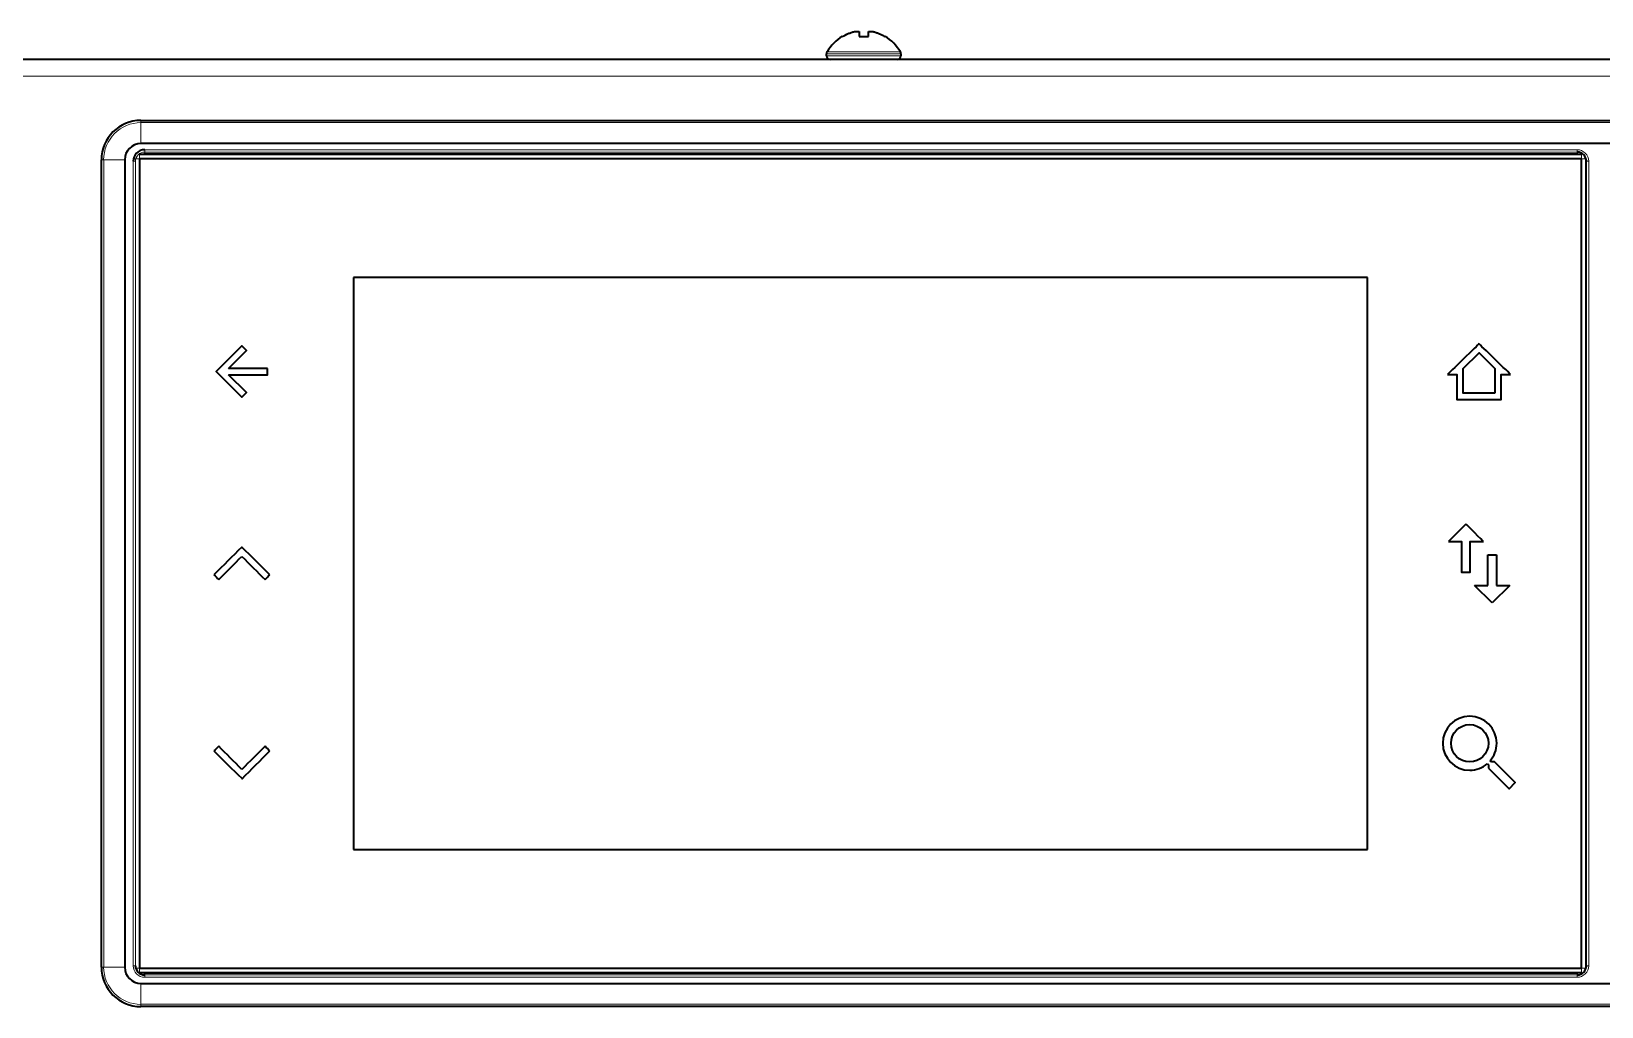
# Model space of a CAD drawing. Header units: millimetres. Extents: x -1803 to 2559, y -1143 to 2136.
# Drawn here: x 912.6 to 1081.4, y 853 to 957.8 of the extents above; entities that cross this region are included whole.
import ezdxf

# ---------------------------------------------------------------- set-up
doc = ezdxf.new("R2010")
doc.units = ezdxf.units.MM

msp = doc.modelspace()

# ---------------------------------------------------------------- linework, layer by layer
at = {"linetype": 'Continuous', "lineweight": 35}
for p, q in [((999.75, 957.28), (999.75, 957.25)), ((1004.35, 957.25), (1004.35, 957.28)), ((1375.23, 954.8), (628.87, 954.8)), ((998.05, 955.2), (998.05, 955.4)), ((1006.05, 955.4), (1006.05, 955.2)), ((924.35, 948.25), (1104.15, 948.25)), ((1104.15, 945.75), (924.35, 945.75)), ((920.1, 857.2), (920.1, 944)), ((922.6, 944), (922.6, 857.2)), ((924.2, 944.6), (1079.2, 944.6)), ((1079.2, 944.1), (924.2, 944.1)), ((924.2, 944.1), (924.2, 857.1)), ((1079.2, 857.1), (1079.2, 944.1)), ((1079.7, 944.1), (1079.7, 857.1)), ((1056.2, 931.35), (947.2, 931.35)), ((947.2, 931.35), (947.2, 869.85)), ((1056.2, 869.85), (1056.2, 931.35)), ((1069.14, 901.54), (1070.08, 901.54)), ((1069.14, 898.25), (1069.14, 901.54)), ((1070.08, 901.54), (1070.08, 898.25)), ((1067.73, 898.25), (1069.14, 898.25)), ((1069.61, 896.37), (1067.73, 898.25)), ((1071.5, 898.25), (1069.61, 896.37)), ((1070.08, 898.25), (1071.5, 898.25)), ((947.2, 869.85), (1056.2, 869.85)), ((924.2, 857.1), (1079.2, 857.1)), ((1079.2, 856.6), (924.2, 856.6)), ((924.35, 855.45), (1087.75, 855.45)), ((1104.15, 852.95), (924.35, 852.95))]:
    msp.add_line(p, q, dxfattribs=at)
at = {"linetype": 'Continuous', "lineweight": 13}
for p, q in [((998.11, 955.6), (1006, 955.6)), ((998.05, 955.4), (1006.05, 955.4)), ((998.05, 955.2), (1006.05, 955.2)), ((628.85, 953), (1375.25, 953)), ((924.35, 948.25), (924.35, 948.01)), ((1104.15, 948.01), (924.35, 948.01)), ((924.35, 948.01), (924.35, 945.75)), ((920.1, 944), (920.35, 944)), ((920.35, 944), (922.6, 944)), ((920.35, 944), (920.35, 857.2)), ((923.76, 943.85), (923.51, 943.85)), ((923.51, 857.35), (923.51, 943.85)), ((923.7, 944.1), (924.2, 944.1)), ((923.76, 943.85), (923.76, 857.35)), ((924.2, 944.6), (924.2, 944.1)), ((924.75, 945.09), (1078.75, 945.09)), ((924.75, 944.84), (924.75, 945.09)), ((924.75, 944.84), (924.75, 944.68)), ((1078.75, 944.84), (924.75, 944.84)), ((924.75, 944.68), (1078.75, 944.68)), ((924.75, 944.6), (924.75, 944.68)), ((1078.75, 944.84), (1078.75, 945.09)), ((1078.75, 944.68), (1078.75, 944.84)), ((1078.75, 944.6), (1078.75, 944.68)), ((1079.2, 944.6), (1079.2, 944.1)), ((1079.7, 944.1), (1079.2, 944.1)), ((1079.74, 943.85), (1079.7, 943.85)), ((1079.99, 943.85), (1079.74, 943.85)), ((1079.74, 857.35), (1079.74, 943.85)), ((1079.99, 943.85), (1079.99, 857.35)), ((920.1, 857.2), (920.35, 857.2)), ((920.35, 857.2), (922.6, 857.2)), ((923.76, 857.35), (923.51, 857.35)), ((924.2, 857.1), (923.7, 857.1)), ((924.2, 857.1), (924.2, 856.6)), ((924.75, 856.53), (924.75, 856.6)), ((1078.75, 856.53), (924.75, 856.53)), ((924.75, 856.53), (924.75, 856.36)), ((924.75, 856.36), (1078.75, 856.36)), ((924.75, 856.11), (924.75, 856.36)), ((1078.75, 856.11), (924.75, 856.11)), ((1078.75, 856.53), (1078.75, 856.6)), ((1078.75, 856.36), (1078.75, 856.53)), ((1078.75, 856.11), (1078.75, 856.36)), ((1079.2, 857.1), (1079.2, 856.6)), ((1079.2, 857.1), (1079.7, 857.1)), ((1079.7, 857.35), (1079.74, 857.35)), ((1079.99, 857.35), (1079.74, 857.35)), ((924.35, 853.2), (924.35, 855.45)), ((924.35, 853.2), (924.35, 852.95)), ((924.35, 853.2), (1104.15, 853.2))]:
    msp.add_line(p, q, dxfattribs=at)
at = {"linetype": 'Continuous', "lineweight": 35}
for centre, radius, start, end in [((1002.25, 953.18), 4.8, 121.3727, 149.6988), ((1001.85, 953.18), 4.8, 30.3012, 58.6273), ((998.45, 955.4), 0.4, 149.6988, 180), ((1005.65, 955.4), 0.4, 0, 30.3012), ((998.45, 955.2), 0.4, 180, 270), ((1005.65, 955.2), 0.4, 270, 0), ((924.35, 944), 4.25, 90, 180), ((924.35, 944), 1.75, 90, 180), ((924.75, 943.85), 1.24, 90, 180), ((1078.75, 943.85), 0.992, 0, 90), ((924.35, 857.2), 4.25, 180, 270), ((924.35, 857.2), 1.75, 180, 270), ((924.75, 857.35), 0.992, 180, 270), ((1078.75, 857.35), 0.992, 270, 0)]:
    msp.add_arc(centre, radius, start, end, dxfattribs=at)
at = {"linetype": 'Continuous', "lineweight": 13}
for centre, radius, start, end in [((924.35, 944), 4.01, 90, 180), ((924.75, 943.85), 0.992, 90, 180), ((924.75, 943.85), 0.825, 90, 114.5883), ((1078.75, 943.85), 1.24, 0, 90), ((1078.75, 943.85), 0.825, 65.4117, 90), ((924.35, 857.2), 4.01, 180, 270), ((924.75, 857.35), 1.24, 180, 270), ((924.75, 857.35), 0.825, 245.4117, 270), ((1078.75, 857.35), 1.24, 270, 0), ((1078.75, 857.35), 0.825, 270, 294.5883)]:
    msp.add_arc(centre, radius, start, end, dxfattribs=at)
at = {"linetype": 'Continuous', "lineweight": 35}
for points, knots in [([(999.75, 957.25), (999.96, 957.37), (1000.17, 957.48), (1000.49, 957.62), (1000.6, 957.66), (1000.82, 957.74), (1000.94, 957.77), (1001.05, 957.8)], [0, 0, 0, 0, 0.5, 0.5, 0.75, 0.75, 1, 1, 1, 1]), ([(1002.55, 957.25), (1002.55, 957.37), (1002.55, 957.48), (1002.55, 957.62), (1002.55, 957.66), (1002.55, 957.74), (1002.55, 957.77), (1002.55, 957.8)], [0, 0, 0, 0, 0.5, 0.5, 0.75, 0.75, 1, 1, 1, 1]), ([(933.77, 921.58), (933.77, 921.58), (935.69, 923.5), (935.69, 923.5), (935.69, 923.5), (935.2, 923.99), (935.2, 923.99), (935.2, 923.99), (932.45, 921.24), (932.45, 921.24), (932.45, 921.24), (935.2, 918.49), (935.2, 918.49), (935.2, 918.49), (935.69, 918.97), (935.69, 918.97), (935.69, 918.97), (933.77, 920.89), (933.77, 920.89)], [0, 0, 0, 0, 0.186407, 0.186407, 0.186407, 0.233559, 0.233559, 0.233559, 0.500164, 0.500164, 0.500164, 0.766769, 0.766769, 0.766769, 0.813753, 0.813753, 0.813753, 1, 1, 1, 1]), ([(1066.51, 921.55), (1066.51, 921.55), (1068.2, 923.25), (1068.2, 923.25), (1068.2, 923.25), (1069.9, 921.55), (1069.9, 921.55)], [0, 0, 0, 0, 0.5, 0.5, 0.5, 1, 1, 1, 1]), ([(933.77, 920.89), (933.77, 920.89), (937.95, 920.89), (937.95, 920.89), (937.95, 920.89), (937.95, 921.58), (937.95, 921.58)], [0, 0, 0, 0, 0.859748, 0.859748, 0.859748, 1, 1, 1, 1]), ([(1064.81, 920.93), (1064.81, 920.93), (1065.83, 920.93), (1065.83, 920.93), (1065.83, 920.93), (1065.83, 918.22), (1065.83, 918.22), (1065.83, 918.22), (1070.58, 918.22), (1070.58, 918.22), (1070.58, 918.22), (1070.58, 920.93), (1070.58, 920.93), (1070.58, 920.93), (1071.6, 920.93), (1071.6, 920.93)], [0, 0, 0, 0, 0.083334, 0.083334, 0.083334, 0.305558, 0.305558, 0.305558, 0.694449, 0.694449, 0.694449, 0.916673, 0.916673, 0.916673, 1, 1, 1, 1]), ([(1069.9, 918.9), (1069.89, 918.9), (1066.51, 918.9), (1066.51, 918.9), (1066.51, 918.9), (1066.51, 921.55), (1066.51, 921.55)], [0, 0, 0, 0, 0.561483, 0.561483, 0.561483, 1, 1, 1, 1]), ([(938.2, 899.39), (937.21, 900.38), (936.22, 901.37), (935.21, 902.33), (935.2, 902.33), (935.19, 902.35), (935.18, 902.35), (935.18, 902.36)], [0, 0, 0, 0, 0.982041, 0.982041, 0.991023, 0.991023, 1, 1, 1, 1]), ([(1064.91, 902.96), (1064.91, 902.96), (1066.32, 902.96), (1066.32, 902.96), (1066.32, 902.96), (1066.32, 899.66), (1066.32, 899.66), (1066.32, 899.66), (1067.26, 899.66), (1067.26, 899.66), (1067.26, 899.66), (1067.26, 902.96), (1067.26, 902.96), (1067.26, 902.96), (1068.67, 902.96), (1068.67, 902.96)], [0, 0, 0, 0, 0.136239, 0.136239, 0.136239, 0.454589, 0.454589, 0.454589, 0.545417, 0.545417, 0.545417, 0.863767, 0.863767, 0.863767, 1, 1, 1, 1]), ([(1069.4, 879.39), (1069.84, 879.89), (1070.1, 880.55), (1070.1, 882.87), (1068.8, 884.17), (1065.6, 884.17), (1064.3, 882.87), (1064.3, 879.67), (1065.6, 878.37), (1067.92, 878.37), (1068.58, 878.64), (1069.09, 879.07)], [0, 0, 0, 0, 0.115643, 0.115643, 0.37188, 0.37188, 0.628119, 0.628119, 0.884357, 0.884357, 1, 1, 1, 1]), ([(1067.2, 879.27), (1066.09, 879.27), (1065.2, 880.16), (1065.2, 882.38), (1066.09, 883.28), (1067.2, 883.28)], [0, 0, 0, 0, 0.5, 0.5, 1, 1, 1, 1]), ([(1067.2, 879.27), (1066.09, 879.27), (1065.2, 880.16), (1065.2, 882.38), (1066.09, 883.28), (1067.2, 883.28)], [0, 0, 0, 0, 0.5, 0.5, 1, 1, 1, 1]), ([(1067.2, 883.28), (1068.31, 883.28), (1069.21, 882.38), (1069.21, 880.16), (1068.31, 879.27), (1067.2, 879.27)], [0, 0, 0, 0, 0.5, 0.5, 1, 1, 1, 1]), ([(1067.2, 883.28), (1068.31, 883.28), (1069.21, 882.38), (1069.21, 880.16), (1068.31, 879.27), (1067.2, 879.27)], [0, 0, 0, 0, 0.5, 0.5, 1, 1, 1, 1]), ([(932.2, 880.44), (933.19, 879.45), (934.19, 878.45), (935.2, 877.49), (935.2, 877.49), (935.22, 877.48), (935.22, 877.47), (935.23, 877.46)], [0, 0, 0, 0, 0.982041, 0.982041, 0.991023, 0.991023, 1, 1, 1, 1]), ([(1069.21, 878.6), (1069.21, 878.6), (1071.44, 876.37), (1071.44, 876.37), (1071.44, 876.37), (1072.1, 877.04), (1072.1, 877.04), (1072.1, 877.04), (1069.88, 879.27), (1069.88, 879.27)], [0, 0, 0, 0, 0.435104, 0.435104, 0.435104, 0.564897, 0.564897, 0.564897, 1, 1, 1, 1])]:
    msp.add_open_spline(points, degree=3, knots=knots, dxfattribs=at)
for points in [[(1001.05, 957.8), (1001.08, 957.8), (1001.12, 957.81), (1001.2, 957.81), (1001.27, 957.81), (1001.34, 957.81), (1001.41, 957.81), (1001.48, 957.81), (1001.53, 957.8), (1001.55, 957.8)], [(1001.55, 957.8), (1001.55, 957.78), (1001.55, 957.76), (1001.55, 957.7), (1001.55, 957.65), (1001.55, 957.59), (1001.55, 957.52), (1001.55, 957.45), (1001.55, 957.36), (1001.55, 957.29), (1001.55, 957.25)], [(1001.55, 957.25), (1001.72, 957.27), (1002.05, 957.29), (1002.39, 957.27), (1002.55, 957.25)], [(1002.55, 957.8), (1002.58, 957.8), (1002.63, 957.81), (1002.7, 957.81), (1002.78, 957.82), (1002.85, 957.81), (1002.92, 957.81), (1002.98, 957.81), (1003.03, 957.8), (1003.05, 957.8)], [(1003.05, 957.8), (1003.11, 957.78), (1003.22, 957.76), (1003.38, 957.7), (1003.54, 957.65), (1003.69, 957.59), (1003.84, 957.52), (1004, 957.45), (1004.17, 957.36), (1004.29, 957.29), (1004.35, 957.25)], [(1068.2, 924.22), (1068.2, 924.21), (1064.81, 920.93), (1064.81, 920.93)], [(1071.6, 920.93), (1071.6, 920.93), (1068.21, 924.21), (1068.2, 924.22)], [(937.95, 921.58), (937.94, 921.58), (933.77, 921.58), (933.77, 921.58)], [(1069.9, 921.55), (1069.9, 921.55), (1069.9, 918.9), (1069.9, 918.9)], [(1066.79, 904.84), (1066.79, 904.83), (1064.91, 902.96), (1064.91, 902.96)], [(1068.67, 902.96), (1068.67, 902.96), (1066.8, 904.83), (1066.79, 904.84)], [(935.18, 902.36), (934.18, 901.37), (933.19, 900.38), (932.2, 899.39)], [(932.71, 898.87), (933.54, 899.7), (934.37, 900.53), (935.2, 901.36)], [(935.2, 901.36), (936.03, 900.53), (936.86, 899.7), (937.69, 898.87)], [(932.2, 899.39), (932.37, 899.22), (932.54, 899.04), (932.71, 898.87)], [(937.69, 898.87), (937.86, 899.05), (938.03, 899.22), (938.2, 899.39)], [(932.71, 880.95), (932.54, 880.78), (932.37, 880.61), (932.2, 880.44)], [(935.2, 878.46), (934.37, 879.29), (933.54, 880.12), (932.71, 880.95)], [(937.69, 880.95), (936.86, 880.12), (936.03, 879.29), (935.2, 878.46)], [(935.23, 877.46), (936.22, 878.46), (937.21, 879.45), (938.2, 880.44)], [(938.2, 880.44), (938.03, 880.61), (937.86, 880.78), (937.69, 880.95)], [(1069.09, 879.07), (1069.09, 879.07), (1069.21, 878.95), (1069.21, 878.95)], [(1069.21, 878.95), (1069.21, 878.95), (1069.21, 878.6), (1069.21, 878.6)], [(1069.53, 879.27), (1069.53, 879.27), (1069.4, 879.39), (1069.4, 879.39)], [(1069.88, 879.27), (1069.87, 879.27), (1069.53, 879.27), (1069.53, 879.27)]]:
    msp.add_open_spline(points, degree=3, dxfattribs=at)

doc.saveas('drawing.dxf')
